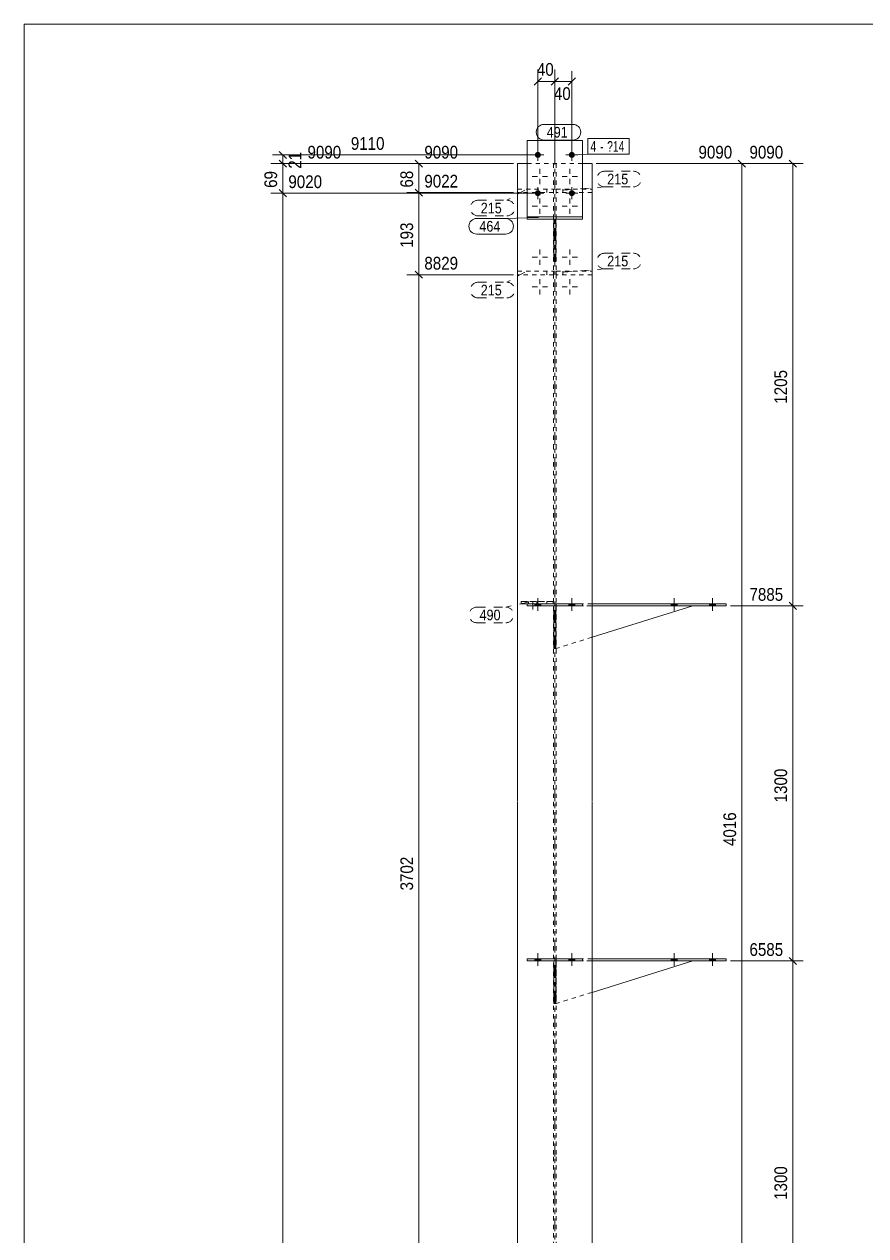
# Model space of a CAD drawing. Header units: millimetres. Extents: x 2 to 825, y 1 to 579.
# Drawn here: x 5 to 203, y 293.8 to 579 of the extents above; entities that cross this region are included whole.
import ezdxf

# ---------------------------------------------------------------- set-up
doc = ezdxf.new("R2010")
doc.units = ezdxf.units.MM
for name, pattern in [('XKITLINE00', [0]), ('XKITLINE01', [4, 1, -1, 1, -1]), ('XKITLINE02', [4, 2, -2]), ('XKITLINE03', [6, 3, -1, 1, -1])]:
    doc.linetypes.add(name, pattern=pattern)
for name, color, linetype, lineweight in [('Bolt', 3, 'Continuous', 0), ('BoltMark', 7, 'Continuous', 0), ('Dimensions', 7, 'Continuous', 0), ('DrawingSheet', 5, 'Continuous', 0), ('Part', 2, 'Continuous', 0), ('PartMark', 7, 'Continuous', 0)]:
    doc.layers.add(name, color=color, linetype=linetype, lineweight=lineweight)
doc.styles.add('ARIAL', font='ARIAL.TTF')
doc.styles.add('ARIAL_NARROW', font='ARIALN.TTF')

# ---------------------------------------------------------------- blocks, each defined once
blk = doc.blocks.new('*A47')
at = {"layer": 'Bolt', "color": 3, "linetype": 'XKITLINE00', "lineweight": 0}
for p, q in [((126.35, 544.98), (126.35, 543.79)), ((133.35, 544.98), (133.35, 543.79)), ((124.55, 543.18), (125.75, 543.18)), ((126.35, 541.38), (126.35, 542.58)), ((128.15, 543.18), (126.96, 543.18)), ((131.55, 543.18), (132.75, 543.18)), ((133.35, 541.38), (133.35, 542.58)), ((135.15, 543.18), (133.96, 543.18)), ((124.55, 536.18), (125.75, 536.18)), ((126.35, 537.98), (126.35, 536.79)), ((128.15, 536.18), (126.96, 536.18)), ((131.55, 536.18), (132.75, 536.18)), ((133.35, 537.98), (133.35, 536.79)), ((135.15, 536.18), (133.96, 536.18)), ((126.35, 534.38), (126.35, 535.58)), ((133.35, 534.38), (133.35, 535.58)), ((126.35, 525.98), (126.35, 524.79)), ((133.35, 525.98), (133.35, 524.79)), ((124.55, 524.18), (125.75, 524.18)), ((126.35, 522.38), (126.35, 523.58)), ((128.15, 524.18), (126.96, 524.18)), ((131.55, 524.18), (132.75, 524.18)), ((133.35, 522.38), (133.35, 523.58)), ((135.15, 524.18), (133.96, 524.18)), ((124.55, 517.18), (125.75, 517.18)), ((126.35, 518.98), (126.35, 517.79)), ((126.35, 515.38), (126.35, 516.58)), ((128.15, 517.18), (126.96, 517.18)), ((131.55, 517.18), (132.75, 517.18)), ((133.35, 518.98), (133.35, 517.79)), ((133.35, 515.38), (133.35, 516.58)), ((135.15, 517.18), (133.96, 517.18))]:
    blk.add_line(p, q, dxfattribs=at)
blk = doc.blocks.new('*A48')
at = {"layer": 'Bolt'}
for points in [[(158.65, 442.58), (158.65, 442.08), (157.25, 442.08), (157.25, 442.58)], [(158.65, 442.58), (158.65, 442.08), (157.25, 442.08), (157.25, 442.58)], [(167.65, 442.58), (167.65, 442.08), (166.25, 442.08), (166.25, 442.58)], [(167.65, 442.58), (167.65, 442.08), (166.25, 442.08), (166.25, 442.58)]]:
    blk.add_hatch(color=3, dxfattribs=at).paths.add_polyline_path(points, flags=17)
at = {"layer": 'Bolt', "color": 3, "linetype": 'XKITLINE00', "lineweight": 0}
for p, q in [((157.25, 442.08), (157.25, 442.58)), ((157.25, 442.08), (157.25, 442.58)), ((157.95, 440.92), (157.95, 443.92)), ((157.95, 440.92), (157.95, 443.92)), ((158.65, 442.08), (158.65, 442.58)), ((158.65, 442.08), (158.65, 442.58)), ((166.25, 442.08), (166.25, 442.58)), ((166.25, 442.08), (166.25, 442.58)), ((166.95, 440.92), (166.95, 443.92)), ((166.95, 440.92), (166.95, 443.92)), ((167.65, 442.08), (167.65, 442.58)), ((167.65, 442.08), (167.65, 442.58))]:
    blk.add_line(p, q, dxfattribs=at)
blk = doc.blocks.new('*A49')
at = {"layer": 'Bolt'}
for points in [[(158.65, 359), (158.65, 358.5), (157.25, 358.5), (157.25, 359)], [(158.65, 359), (158.65, 358.5), (157.25, 358.5), (157.25, 359)], [(167.65, 359), (167.65, 358.5), (166.25, 358.5), (166.25, 359)], [(167.65, 359), (167.65, 358.5), (166.25, 358.5), (166.25, 359)]]:
    blk.add_hatch(color=3, dxfattribs=at).paths.add_polyline_path(points, flags=17)
at = {"layer": 'Bolt', "color": 3, "linetype": 'XKITLINE00', "lineweight": 0}
for p, q in [((157.95, 357.34), (157.95, 360.34)), ((157.95, 357.34), (157.95, 360.34)), ((166.95, 357.34), (166.95, 360.34)), ((166.95, 357.34), (166.95, 360.34)), ((157.25, 358.5), (157.25, 359)), ((157.25, 358.5), (157.25, 359)), ((158.65, 358.5), (158.65, 359)), ((158.65, 358.5), (158.65, 359)), ((166.25, 358.5), (166.25, 359)), ((166.25, 358.5), (166.25, 359)), ((167.65, 358.5), (167.65, 359)), ((167.65, 358.5), (167.65, 359))]:
    blk.add_line(p, q, dxfattribs=at)
blk = doc.blocks.new('*A52')
at = {"layer": 'Bolt'}
for points in [[(125.89, 548.93), (125.92, 548.93), (125.96, 548.93), (125.99, 548.92), (126.02, 548.91), (126.06, 548.9), (126.09, 548.89), (126.12, 548.88), (126.15, 548.87), (126.18, 548.85), (126.21, 548.84), (126.24, 548.82), (126.27, 548.8), (126.3, 548.78), (126.32, 548.75), (126.35, 548.73), (126.37, 548.71), (126.4, 548.68), (126.42, 548.65), (126.44, 548.62), (126.46, 548.59), (126.47, 548.56), (126.49, 548.53), (126.5, 548.5), (126.51, 548.47), (126.52, 548.44), (126.53, 548.41), (126.54, 548.37), (126.55, 548.34), (126.55, 548.3), (126.55, 548.27), (126.55, 548.23), (126.55, 548.2), (126.55, 548.17), (126.55, 548.13), (126.54, 548.1), (126.53, 548.06), (126.52, 548.03), (126.51, 548), (126.5, 547.97), (126.49, 547.94), (126.47, 547.9), (126.46, 547.88), (126.44, 547.85), (126.42, 547.82), (126.4, 547.79), (126.37, 547.76), (126.35, 547.74), (126.32, 547.72), (126.3, 547.69), (126.27, 547.67), (126.24, 547.65), (126.21, 547.63), (126.18, 547.62), (126.15, 547.6), (126.12, 547.59), (126.09, 547.58), (126.06, 547.57), (126.02, 547.56), (125.99, 547.55), (125.96, 547.54), (125.92, 547.54), (125.89, 547.54), (125.85, 547.53), (125.82, 547.54), (125.79, 547.54), (125.75, 547.54), (125.72, 547.55), (125.68, 547.56), (125.65, 547.57), (125.62, 547.58), (125.59, 547.59), (125.56, 547.6), (125.52, 547.62), (125.49, 547.63), (125.47, 547.65), (125.44, 547.67), (125.41, 547.69), (125.38, 547.72), (125.36, 547.74), (125.34, 547.76), (125.31, 547.79), (125.29, 547.82), (125.27, 547.85), (125.25, 547.88), (125.24, 547.9), (125.22, 547.94), (125.21, 547.97), (125.2, 548), (125.18, 548.03), (125.18, 548.06), (125.17, 548.1), (125.16, 548.13), (125.16, 548.17), (125.16, 548.2), (125.15, 548.23), (125.16, 548.27), (125.16, 548.3), (125.16, 548.34), (125.17, 548.37), (125.18, 548.41), (125.18, 548.44), (125.2, 548.47), (125.21, 548.5), (125.22, 548.53), (125.24, 548.56), (125.25, 548.59), (125.27, 548.62), (125.29, 548.65), (125.31, 548.68), (125.34, 548.71), (125.36, 548.73), (125.38, 548.75), (125.41, 548.78), (125.44, 548.8), (125.47, 548.82), (125.49, 548.84), (125.52, 548.85), (125.56, 548.87), (125.59, 548.88), (125.62, 548.89), (125.65, 548.9), (125.68, 548.91), (125.72, 548.92), (125.75, 548.93), (125.79, 548.93), (125.82, 548.93), (125.85, 548.93)], [(133.89, 548.93), (133.92, 548.93), (133.96, 548.93), (133.99, 548.92), (134.02, 548.91), (134.06, 548.9), (134.09, 548.89), (134.12, 548.88), (134.15, 548.87), (134.18, 548.85), (134.21, 548.84), (134.24, 548.82), (134.27, 548.8), (134.3, 548.78), (134.32, 548.75), (134.35, 548.73), (134.37, 548.71), (134.4, 548.68), (134.42, 548.65), (134.44, 548.62), (134.46, 548.59), (134.47, 548.56), (134.49, 548.53), (134.5, 548.5), (134.51, 548.47), (134.52, 548.44), (134.53, 548.41), (134.54, 548.37), (134.55, 548.34), (134.55, 548.3), (134.55, 548.27), (134.55, 548.23), (134.55, 548.2), (134.55, 548.17), (134.55, 548.13), (134.54, 548.1), (134.53, 548.06), (134.52, 548.03), (134.51, 548), (134.5, 547.97), (134.49, 547.94), (134.47, 547.9), (134.46, 547.88), (134.44, 547.85), (134.42, 547.82), (134.4, 547.79), (134.37, 547.76), (134.35, 547.74), (134.32, 547.72), (134.3, 547.69), (134.27, 547.67), (134.24, 547.65), (134.21, 547.63), (134.18, 547.62), (134.15, 547.6), (134.12, 547.59), (134.09, 547.58), (134.06, 547.57), (134.02, 547.56), (133.99, 547.55), (133.96, 547.54), (133.92, 547.54), (133.89, 547.54), (133.85, 547.53), (133.82, 547.54), (133.79, 547.54), (133.75, 547.54), (133.72, 547.55), (133.68, 547.56), (133.65, 547.57), (133.62, 547.58), (133.59, 547.59), (133.56, 547.6), (133.52, 547.62), (133.49, 547.63), (133.47, 547.65), (133.44, 547.67), (133.41, 547.69), (133.38, 547.72), (133.36, 547.74), (133.34, 547.76), (133.31, 547.79), (133.29, 547.82), (133.27, 547.85), (133.25, 547.88), (133.24, 547.9), (133.22, 547.94), (133.21, 547.97), (133.2, 548), (133.18, 548.03), (133.18, 548.06), (133.17, 548.1), (133.16, 548.13), (133.16, 548.17), (133.16, 548.2), (133.15, 548.23), (133.16, 548.27), (133.16, 548.3), (133.16, 548.34), (133.17, 548.37), (133.18, 548.41), (133.18, 548.44), (133.2, 548.47), (133.21, 548.5), (133.22, 548.53), (133.24, 548.56), (133.25, 548.59), (133.27, 548.62), (133.29, 548.65), (133.31, 548.68), (133.34, 548.71), (133.36, 548.73), (133.38, 548.75), (133.41, 548.78), (133.44, 548.8), (133.47, 548.82), (133.49, 548.84), (133.52, 548.85), (133.56, 548.87), (133.59, 548.88), (133.62, 548.89), (133.65, 548.9), (133.68, 548.91), (133.72, 548.92), (133.75, 548.93), (133.79, 548.93), (133.82, 548.93), (133.85, 548.93)], [(125.89, 539.93), (125.92, 539.93), (125.96, 539.93), (125.99, 539.92), (126.02, 539.91), (126.06, 539.9), (126.09, 539.89), (126.12, 539.88), (126.15, 539.87), (126.18, 539.85), (126.21, 539.84), (126.24, 539.82), (126.27, 539.8), (126.3, 539.78), (126.32, 539.75), (126.35, 539.73), (126.37, 539.71), (126.4, 539.68), (126.42, 539.65), (126.44, 539.62), (126.46, 539.59), (126.47, 539.56), (126.49, 539.53), (126.5, 539.5), (126.51, 539.47), (126.52, 539.44), (126.53, 539.41), (126.54, 539.37), (126.55, 539.34), (126.55, 539.3), (126.55, 539.27), (126.55, 539.23), (126.55, 539.2), (126.55, 539.17), (126.55, 539.13), (126.54, 539.1), (126.53, 539.06), (126.52, 539.03), (126.51, 539), (126.5, 538.97), (126.49, 538.94), (126.47, 538.9), (126.46, 538.88), (126.44, 538.85), (126.42, 538.82), (126.4, 538.79), (126.37, 538.76), (126.35, 538.74), (126.32, 538.72), (126.3, 538.69), (126.27, 538.67), (126.24, 538.65), (126.21, 538.63), (126.18, 538.62), (126.15, 538.6), (126.12, 538.59), (126.09, 538.58), (126.06, 538.57), (126.02, 538.56), (125.99, 538.55), (125.96, 538.54), (125.92, 538.54), (125.89, 538.54), (125.85, 538.53), (125.82, 538.54), (125.79, 538.54), (125.75, 538.54), (125.72, 538.55), (125.68, 538.56), (125.65, 538.57), (125.62, 538.58), (125.59, 538.59), (125.56, 538.6), (125.52, 538.62), (125.49, 538.63), (125.47, 538.65), (125.44, 538.67), (125.41, 538.69), (125.38, 538.72), (125.36, 538.74), (125.34, 538.76), (125.31, 538.79), (125.29, 538.82), (125.27, 538.85), (125.25, 538.88), (125.24, 538.9), (125.22, 538.94), (125.21, 538.97), (125.2, 539), (125.18, 539.03), (125.18, 539.06), (125.17, 539.1), (125.16, 539.13), (125.16, 539.17), (125.16, 539.2), (125.15, 539.23), (125.16, 539.27), (125.16, 539.3), (125.16, 539.34), (125.17, 539.37), (125.18, 539.41), (125.18, 539.44), (125.2, 539.47), (125.21, 539.5), (125.22, 539.53), (125.24, 539.56), (125.25, 539.59), (125.27, 539.62), (125.29, 539.65), (125.31, 539.68), (125.34, 539.71), (125.36, 539.73), (125.38, 539.75), (125.41, 539.78), (125.44, 539.8), (125.47, 539.82), (125.49, 539.84), (125.52, 539.85), (125.56, 539.87), (125.59, 539.88), (125.62, 539.89), (125.65, 539.9), (125.68, 539.91), (125.72, 539.92), (125.75, 539.93), (125.79, 539.93), (125.82, 539.93), (125.85, 539.93)], [(133.89, 539.93), (133.92, 539.93), (133.96, 539.93), (133.99, 539.92), (134.02, 539.91), (134.06, 539.9), (134.09, 539.89), (134.12, 539.88), (134.15, 539.87), (134.18, 539.85), (134.21, 539.84), (134.24, 539.82), (134.27, 539.8), (134.3, 539.78), (134.32, 539.75), (134.35, 539.73), (134.37, 539.71), (134.4, 539.68), (134.42, 539.65), (134.44, 539.62), (134.46, 539.59), (134.47, 539.56), (134.49, 539.53), (134.5, 539.5), (134.51, 539.47), (134.52, 539.44), (134.53, 539.41), (134.54, 539.37), (134.55, 539.34), (134.55, 539.3), (134.55, 539.27), (134.55, 539.23), (134.55, 539.2), (134.55, 539.17), (134.55, 539.13), (134.54, 539.1), (134.53, 539.06), (134.52, 539.03), (134.51, 539), (134.5, 538.97), (134.49, 538.94), (134.47, 538.9), (134.46, 538.88), (134.44, 538.85), (134.42, 538.82), (134.4, 538.79), (134.37, 538.76), (134.35, 538.74), (134.32, 538.72), (134.3, 538.69), (134.27, 538.67), (134.24, 538.65), (134.21, 538.63), (134.18, 538.62), (134.15, 538.6), (134.12, 538.59), (134.09, 538.58), (134.06, 538.57), (134.02, 538.56), (133.99, 538.55), (133.96, 538.54), (133.92, 538.54), (133.89, 538.54), (133.85, 538.53), (133.82, 538.54), (133.79, 538.54), (133.75, 538.54), (133.72, 538.55), (133.68, 538.56), (133.65, 538.57), (133.62, 538.58), (133.59, 538.59), (133.56, 538.6), (133.52, 538.62), (133.49, 538.63), (133.47, 538.65), (133.44, 538.67), (133.41, 538.69), (133.38, 538.72), (133.36, 538.74), (133.34, 538.76), (133.31, 538.79), (133.29, 538.82), (133.27, 538.85), (133.25, 538.88), (133.24, 538.9), (133.22, 538.94), (133.21, 538.97), (133.2, 539), (133.18, 539.03), (133.18, 539.06), (133.17, 539.1), (133.16, 539.13), (133.16, 539.17), (133.16, 539.2), (133.15, 539.23), (133.16, 539.27), (133.16, 539.3), (133.16, 539.34), (133.17, 539.37), (133.18, 539.41), (133.18, 539.44), (133.2, 539.47), (133.21, 539.5), (133.22, 539.53), (133.24, 539.56), (133.25, 539.59), (133.27, 539.62), (133.29, 539.65), (133.31, 539.68), (133.34, 539.71), (133.36, 539.73), (133.38, 539.75), (133.41, 539.78), (133.44, 539.8), (133.47, 539.82), (133.49, 539.84), (133.52, 539.85), (133.56, 539.87), (133.59, 539.88), (133.62, 539.89), (133.65, 539.9), (133.68, 539.91), (133.72, 539.92), (133.75, 539.93), (133.79, 539.93), (133.82, 539.93), (133.85, 539.93)]]:
    blk.add_hatch(color=3, dxfattribs=at).paths.add_polyline_path(points, flags=17)
at = {"layer": 'Bolt', "color": 3, "linetype": 'XKITLINE00', "lineweight": 0}
for p, q in [((127.25, 548.23), (124.45, 548.23)), ((125.85, 549.63), (125.85, 546.83)), ((135.25, 548.23), (132.45, 548.23)), ((133.85, 549.63), (133.85, 546.83)), ((127.25, 539.23), (124.45, 539.23)), ((125.85, 540.63), (125.85, 537.83)), ((135.25, 539.23), (132.45, 539.23)), ((133.85, 540.63), (133.85, 537.83))]:
    blk.add_line(p, q, dxfattribs=at)
blk = doc.blocks.new('*A54')
at = {"layer": 'Bolt'}
for points in [[(126.55, 359), (126.55, 358.5), (125.15, 358.5), (125.15, 359)], [(126.55, 359), (126.55, 358.5), (125.15, 358.5), (125.15, 359)], [(134.55, 359), (134.55, 358.5), (133.15, 358.5), (133.15, 359)], [(134.55, 359), (134.55, 358.5), (133.15, 358.5), (133.15, 359)]]:
    blk.add_hatch(color=3, dxfattribs=at).paths.add_polyline_path(points, flags=17)
at = {"layer": 'Bolt', "color": 3, "linetype": 'XKITLINE00', "lineweight": 0}
for p, q in [((125.85, 357.34), (125.85, 360.34)), ((125.85, 357.34), (125.85, 360.34)), ((133.85, 357.34), (133.85, 360.34)), ((133.85, 357.34), (133.85, 360.34)), ((125.15, 358.5), (125.15, 359)), ((125.15, 358.5), (125.15, 359)), ((126.55, 358.5), (126.55, 359)), ((126.55, 358.5), (126.55, 359)), ((133.15, 358.5), (133.15, 359)), ((133.15, 358.5), (133.15, 359)), ((134.55, 358.5), (134.55, 359)), ((134.55, 358.5), (134.55, 359))]:
    blk.add_line(p, q, dxfattribs=at)
blk = doc.blocks.new('*A55')
at = {"layer": 'Bolt', "color": 3, "linetype": 'XKITLINE02', "lineweight": 0}
for p, q in [((123.67, 442.58), (123.67, 443.08)), ((124.65, 441.23), (124.65, 444.23)), ((125.64, 442.58), (125.64, 443.08))]:
    blk.add_line(p, q, dxfattribs=at)
blk = doc.blocks.new('*A56')
at = {"layer": 'Bolt'}
for points in [[(126.55, 442.58), (126.55, 442.08), (125.15, 442.08), (125.15, 442.58)], [(126.55, 442.58), (126.55, 442.08), (125.15, 442.08), (125.15, 442.58)], [(134.55, 442.58), (134.55, 442.08), (133.15, 442.08), (133.15, 442.58)], [(134.55, 442.58), (134.55, 442.08), (133.15, 442.08), (133.15, 442.58)]]:
    blk.add_hatch(color=3, dxfattribs=at).paths.add_polyline_path(points, flags=17)
at = {"layer": 'Bolt', "color": 3, "linetype": 'XKITLINE00', "lineweight": 0}
for p, q in [((125.15, 442.08), (125.15, 442.58)), ((125.15, 442.08), (125.15, 442.58)), ((125.85, 440.92), (125.85, 443.92)), ((125.85, 440.92), (125.85, 443.92)), ((126.55, 442.08), (126.55, 442.58)), ((126.55, 442.08), (126.55, 442.58)), ((133.15, 442.08), (133.15, 442.58)), ((133.15, 442.08), (133.15, 442.58)), ((133.85, 440.92), (133.85, 443.92)), ((133.85, 440.92), (133.85, 443.92)), ((134.55, 442.08), (134.55, 442.58)), ((134.55, 442.08), (134.55, 442.58))]:
    blk.add_line(p, q, dxfattribs=at)
blk = doc.blocks.new('*A58')
at = {"layer": 'Part', "color": 7, "linetype": 'XKITLINE03', "lineweight": 0}
for p, q in [((129.85, 479.98), (129.85, 556.18)), ((129.85, 396.08), (129.85, 479.88)), ((129.85, 312.5), (129.85, 395.98)), ((129.85, 78.92), (129.85, 312.4))]:
    blk.add_line(p, q, dxfattribs=at)
at = {"layer": 'Part', "color": 2, "linetype": 'XKITLINE00', "lineweight": 0}
for p, q in [((121.1, 479.98), (121.1, 546.18)), ((121.1, 546.18), (123.35, 546.18)), ((138.6, 546.18), (136.35, 546.18)), ((138.6, 479.98), (138.6, 546.18)), ((121.1, 396.08), (121.1, 479.88)), ((138.6, 396.08), (138.6, 479.88)), ((121.1, 312.5), (121.1, 395.98)), ((138.6, 312.5), (138.6, 395.98)), ((121.1, 78.92), (121.1, 312.4)), ((138.6, 78.92), (138.6, 312.4))]:
    blk.add_line(p, q, dxfattribs=at)
at = {"layer": 'Part', "color": 7, "linetype": 'XKITLINE01', "lineweight": 0}
for p, q in [((123.35, 546.18), (136.35, 546.18)), ((129.5, 546.18), (129.5, 479.98)), ((130.2, 546.18), (130.2, 479.98)), ((129.5, 479.88), (129.5, 396.08)), ((130.2, 479.88), (130.2, 396.08)), ((129.5, 395.98), (129.5, 312.5)), ((130.2, 395.98), (130.2, 312.5)), ((129.5, 312.4), (129.5, 78.92)), ((130.2, 312.4), (130.2, 78.92))]:
    blk.add_line(p, q, dxfattribs=at)
blk = doc.blocks.new('*A59')
at = {"layer": 'Part', "color": 7, "linetype": 'XKITLINE01', "lineweight": 0}
for p, q in [((130.2, 442.08), (130.2, 432.08)), ((162.35, 442.08), (130.2, 442.08)), ((138.6, 434.7), (130.2, 432.08))]:
    blk.add_line(p, q, dxfattribs=at)
at = {"layer": 'Part', "color": 2, "linetype": 'XKITLINE00', "lineweight": 0}
blk.add_line((138.6, 434.7), (162.35, 442.08), dxfattribs=at)
blk = doc.blocks.new('*A60')
at = {"layer": 'Part', "color": 7, "linetype": 'XKITLINE01', "lineweight": 0}
for p, q in [((130.2, 442.58), (130.2, 442.08)), ((138.6, 442.58), (130.2, 442.58)), ((138.6, 442.08), (130.2, 442.08))]:
    blk.add_line(p, q, dxfattribs=at)
at = {"layer": 'Part', "color": 2, "linetype": 'XKITLINE00', "lineweight": 0}
for p, q in [((170.2, 442.58), (138.6, 442.58)), ((170.2, 442.08), (138.6, 442.08)), ((170.2, 442.58), (170.2, 442.08))]:
    blk.add_line(p, q, dxfattribs=at)
blk = doc.blocks.new('*A61')
at = {"layer": 'Part', "color": 7, "linetype": 'XKITLINE01', "lineweight": 0}
for p, q in [((130.2, 358.5), (130.2, 348.5)), ((162.35, 358.5), (130.2, 358.5)), ((138.6, 351.12), (130.2, 348.5))]:
    blk.add_line(p, q, dxfattribs=at)
at = {"layer": 'Part', "color": 2, "linetype": 'XKITLINE00', "lineweight": 0}
blk.add_line((138.6, 351.12), (162.35, 358.5), dxfattribs=at)
blk = doc.blocks.new('*A62')
at = {"layer": 'Part', "color": 7, "linetype": 'XKITLINE01', "lineweight": 0}
for p, q in [((130.2, 359), (130.2, 358.5)), ((138.6, 359), (130.2, 359)), ((138.6, 358.5), (130.2, 358.5))]:
    blk.add_line(p, q, dxfattribs=at)
at = {"layer": 'Part', "color": 2, "linetype": 'XKITLINE00', "lineweight": 0}
for p, q in [((170.2, 359), (138.6, 359)), ((170.2, 358.5), (138.6, 358.5)), ((170.2, 359), (170.2, 358.5))]:
    blk.add_line(p, q, dxfattribs=at)
blk = doc.blocks.new('*A67')
at = {"layer": 'Part', "color": 2, "linetype": 'XKITLINE00', "lineweight": 0}
for p, q in [((123.35, 551.63), (136.35, 551.63)), ((123.35, 551.63), (123.35, 533.63)), ((136.35, 551.63), (136.35, 533.63)), ((136.35, 533.63), (123.35, 533.63))]:
    blk.add_line(p, q, dxfattribs=at)
at = {"layer": 'Part', "color": 7, "linetype": 'XKITLINE01', "lineweight": 0}
for p, q in [((136.35, 551.63), (123.35, 551.63)), ((123.35, 533.63), (136.35, 533.63))]:
    blk.add_line(p, q, dxfattribs=at)
blk = doc.blocks.new('*A70')
at = {"layer": 'Part', "color": 2, "linetype": 'XKITLINE00', "lineweight": 0}
for p, q in [((129.6, 358.5), (129.6, 348.5)), ((130.1, 358.5), (130.1, 348.5)), ((129.6, 348.5), (130.1, 348.5))]:
    blk.add_line(p, q, dxfattribs=at)
at = {"layer": 'Part', "color": 7, "linetype": 'XKITLINE01', "lineweight": 0}
blk.add_line((129.6, 358.5), (130.1, 358.5), dxfattribs=at)
blk.add_line((129.6, 358.5), (130.1, 358.5), dxfattribs=at)
blk = doc.blocks.new('*A71')
at = {"layer": 'Part', "color": 2, "linetype": 'XKITLINE00', "lineweight": 0}
for p, q in [((123.35, 359), (136.35, 359)), ((123.35, 359), (123.35, 358.5)), ((123.35, 358.5), (136.35, 358.5)), ((136.35, 359), (136.35, 358.5))]:
    blk.add_line(p, q, dxfattribs=at)
blk = doc.blocks.new('*A72')
at = {"layer": 'Part', "color": 2, "linetype": 'XKITLINE00', "lineweight": 0}
for p, q in [((129.6, 533.14), (129.6, 523.14)), ((130.1, 533.14), (130.1, 523.14)), ((129.6, 523.14), (130.1, 523.14))]:
    blk.add_line(p, q, dxfattribs=at)
at = {"layer": 'Part', "color": 7, "linetype": 'XKITLINE01', "lineweight": 0}
blk.add_line((129.6, 533.14), (130.1, 533.14), dxfattribs=at)
blk.add_line((129.6, 533.14), (130.1, 533.14), dxfattribs=at)
blk = doc.blocks.new('*A73')
at = {"layer": 'Part', "color": 2, "linetype": 'XKITLINE00', "lineweight": 0}
for p, q in [((123.35, 533.63), (136.35, 533.63)), ((123.35, 533.63), (123.35, 533.13)), ((136.35, 533.63), (136.35, 533.13)), ((123.35, 533.13), (136.35, 533.13))]:
    blk.add_line(p, q, dxfattribs=at)
blk = doc.blocks.new('*A74')
at = {"layer": 'Part', "color": 7, "linetype": 'XKITLINE01', "lineweight": 0}
for p, q in [((121.95, 442.58), (121.95, 443.08)), ((121.95, 443.08), (129.45, 443.08)), ((129.45, 443.08), (121.95, 443.08)), ((121.95, 442.58), (129.45, 442.58)), ((129.45, 442.58), (121.95, 442.58)), ((121.95, 442.58), (121.95, 442.58)), ((127.95, 442.58), (127.95, 443.08)), ((129.45, 442.58), (129.45, 443.08)), ((129.45, 442.58), (129.45, 442.58))]:
    blk.add_line(p, q, dxfattribs=at)
blk = doc.blocks.new('*A75')
at = {"layer": 'Part', "color": 2, "linetype": 'XKITLINE00', "lineweight": 0}
for p, q in [((123.35, 442.58), (136.35, 442.58)), ((123.35, 442.58), (123.35, 442.08)), ((123.35, 442.08), (136.35, 442.08)), ((136.35, 442.58), (136.35, 442.08))]:
    blk.add_line(p, q, dxfattribs=at)
blk = doc.blocks.new('*A76')
at = {"layer": 'Part', "color": 2, "linetype": 'XKITLINE00', "lineweight": 0}
for p, q in [((129.6, 442.08), (129.6, 432.08)), ((130.1, 442.08), (130.1, 432.08)), ((129.6, 432.08), (130.1, 432.08))]:
    blk.add_line(p, q, dxfattribs=at)
at = {"layer": 'Part', "color": 7, "linetype": 'XKITLINE01', "lineweight": 0}
blk.add_line((129.6, 442.08), (130.1, 442.08), dxfattribs=at)
blk.add_line((129.6, 442.08), (130.1, 442.08), dxfattribs=at)
blk = doc.blocks.new('*A81')
at = {"layer": 'Part', "color": 7, "linetype": 'XKITLINE01', "lineweight": 0}
for p, q in [((121.1, 539.36), (121.1, 540.16)), ((121.1, 540.16), (129.5, 540.16)), ((129.5, 539.36), (121.1, 539.36)), ((128, 540.16), (128, 539.36)), ((129.5, 540.16), (129.5, 539.36))]:
    blk.add_line(p, q, dxfattribs=at)
blk = doc.blocks.new('*A82')
at = {"layer": 'Part', "color": 7, "linetype": 'XKITLINE01', "lineweight": 0}
for p, q in [((121.1, 520.05), (121.1, 520.85)), ((121.1, 520.85), (129.5, 520.85)), ((129.5, 520.05), (121.1, 520.05)), ((128, 520.85), (128, 520.05)), ((129.5, 520.85), (129.5, 520.05))]:
    blk.add_line(p, q, dxfattribs=at)
blk = doc.blocks.new('*A83')
at = {"layer": 'Part', "color": 7, "linetype": 'XKITLINE01', "lineweight": 0}
for p, q in [((130.2, 520.05), (130.2, 520.85)), ((130.2, 520.85), (138.6, 520.85)), ((138.6, 520.05), (130.2, 520.05)), ((131.7, 520.85), (131.7, 520.05)), ((138.6, 520.85), (138.6, 520.05))]:
    blk.add_line(p, q, dxfattribs=at)
blk = doc.blocks.new('*A85')
at = {"layer": 'Part', "color": 7, "linetype": 'XKITLINE01', "lineweight": 0}
for p, q in [((130.2, 539.36), (130.2, 540.16)), ((130.2, 540.16), (138.6, 540.16)), ((138.6, 539.36), (130.2, 539.36)), ((131.7, 540.16), (131.7, 539.36)), ((138.6, 540.16), (138.6, 539.36))]:
    blk.add_line(p, q, dxfattribs=at)
blk = doc.blocks.new('*A114')
at = {"layer": 'DrawingSheet', "color": 5, "linetype": 'XKITLINE00', "lineweight": 0}
for p, q in [((825, 579), (5, 579)), ((5, 579), (5, 5))]:
    blk.add_line(p, q, dxfattribs=at)
blk = doc.blocks.new('*A176')
at = {"layer": 'Dimensions', "color": 7, "linetype": 'XKITLINE00', "lineweight": 0}
for p, q in [((124.85, 539.23), (63, 539.23)), ((65.01, 540.08), (66.7, 538.39)), ((65.85, 41.52), (65.85, 539.23))]:
    blk.add_line(p, q, dxfattribs=at)
at = {"layer": 'Dimensions', "color": 3}
blk.add_point((65.85, 539.23), dxfattribs=at)
at = {"layer": 'Dimensions', "color": 3, "style": 'ARIAL', "width": 0.85}
blk.add_text('9020', height=3, dxfattribs=at).set_placement((67.15, 540.43))
blk = doc.blocks.new('*A177')
at = {"layer": 'Dimensions', "color": 7, "linetype": 'XKITLINE00', "lineweight": 0}
for p, q in [((185.01, 359.35), (186.7, 357.66)), ((171.2, 358.5), (188.25, 358.5)), ((185.85, 254.92), (185.85, 358.5)), ((171.2, 254.92), (188.25, 254.92)), ((185.01, 255.77), (186.7, 254.08))]:
    blk.add_line(p, q, dxfattribs=at)
at = {"layer": 'Dimensions', "color": 3}
for p in [(185.85, 358.5), (185.85, 254.92)]:
    blk.add_point(p, dxfattribs=at)
at = {"layer": 'Dimensions', "color": 3, "style": 'ARIAL', "width": 0.85}
blk.add_text('6585', height=3, dxfattribs=at).set_placement((175.65, 359.7))
blk.add_text('1300', height=3, rotation=90.0002, dxfattribs=at).set_placement((184.5, 302.26))
blk = doc.blocks.new('*A178')
at = {"layer": 'Dimensions', "color": 7, "linetype": 'XKITLINE00', "lineweight": 0}
for p, q in [((120.1, 520.05), (95, 520.05)), ((97.01, 520.9), (98.7, 519.2)), ((97.85, 239.08), (97.85, 520.05))]:
    blk.add_line(p, q, dxfattribs=at)
at = {"layer": 'Dimensions', "color": 3}
blk.add_point((97.85, 520.05), dxfattribs=at)
at = {"layer": 'Dimensions', "color": 3, "style": 'ARIAL', "width": 0.85}
blk.add_text('8829', height=3, dxfattribs=at).set_placement((99.15, 521.25))
blk.add_text('3702', height=3, rotation=90.0002, dxfattribs=at).set_placement((96.5, 375.11))
blk = doc.blocks.new('*A179')
at = {"layer": 'Dimensions', "color": 7, "linetype": 'XKITLINE00', "lineweight": 0}
for p, q in [((139.6, 546.18), (176.25, 546.18)), ((173.01, 547.03), (174.7, 545.34)), ((173.85, 233.85), (173.85, 546.18))]:
    blk.add_line(p, q, dxfattribs=at)
at = {"layer": 'Dimensions', "color": 3}
blk.add_point((173.85, 546.18), dxfattribs=at)
at = {"layer": 'Dimensions', "color": 3, "style": 'ARIAL', "width": 0.85}
blk.add_text('9090', height=3, dxfattribs=at).set_placement((163.65, 547.38))
blk.add_text('4016', height=3, rotation=90.0002, dxfattribs=at).set_placement((172.5, 385.56))
blk = doc.blocks.new('*A180')
at = {"layer": 'PartMark', "color": 7, "linetype": 'XKITLINE02', "lineweight": 0}
for p, q in [((123.48, 442.95), (118.29, 441.8)), ((111.53, 441.8), (118.29, 441.8)), ((111.53, 438.1), (118.29, 438.1))]:
    blk.add_line(p, q, dxfattribs=at)
for centre, start, end in [((111.53, 439.95), 90, 270), ((118.29, 439.95), 270, 90)]:
    blk.add_arc(centre, 1.85, start, end, dxfattribs=at)
at = {"layer": 'PartMark', "color": 3, "style": 'ARIAL', "width": 0.85}
blk.add_text('490', height=2.5, dxfattribs=at).set_placement((112.13, 438.7))
blk = doc.blocks.new('*A181')
at = {"layer": 'PartMark', "color": 7, "linetype": 'XKITLINE00', "lineweight": 0}
for p, q in [((125.98, 533.51), (118.26, 533.29)), ((111.49, 533.29), (118.26, 533.29)), ((111.49, 529.59), (118.26, 529.59))]:
    blk.add_line(p, q, dxfattribs=at)
for centre, start, end in [((111.49, 531.44), 90, 270), ((118.26, 531.44), 270, 90)]:
    blk.add_arc(centre, 1.85, start, end, dxfattribs=at)
at = {"layer": 'PartMark', "color": 3, "style": 'ARIAL', "width": 0.85}
blk.add_text('464', height=2.5, dxfattribs=at).set_placement((112.09, 530.19))
blk = doc.blocks.new('*A182')
at = {"layer": 'PartMark', "color": 7, "linetype": 'XKITLINE00', "lineweight": 0}
for p, q in [((127.34, 555.43), (134.1, 555.43)), ((127.34, 551.73), (134.1, 551.73))]:
    blk.add_line(p, q, dxfattribs=at)
for centre, start, end in [((127.34, 553.58), 90, 270), ((134.1, 553.58), 270, 90)]:
    blk.add_arc(centre, 1.85, start, end, dxfattribs=at)
at = {"layer": 'PartMark', "color": 3, "style": 'ARIAL', "width": 0.85}
blk.add_text('491', height=2.5, dxfattribs=at).set_placement((127.94, 552.33))
blk = doc.blocks.new('*A210')
at = {"layer": 'Dimensions', "color": 7, "linetype": 'XKITLINE00', "lineweight": 0}
for p, q in [((125.85, 549.23), (125.85, 568.37)), ((129.85, 547.18), (129.85, 568.37)), ((126.7, 566.37), (125.01, 564.68)), ((125.85, 565.52), (129.85, 565.52)), ((130.7, 566.37), (129.01, 564.68))]:
    blk.add_line(p, q, dxfattribs=at)
at = {"layer": 'Dimensions', "color": 3}
for p in [(125.85, 565.52), (129.85, 565.52)]:
    blk.add_point(p, dxfattribs=at)
at = {"layer": 'Dimensions', "color": 3, "style": 'ARIAL', "width": 0.85}
blk.add_text('40', height=3, dxfattribs=at).set_placement((125.63, 566.87))
blk = doc.blocks.new('*A211')
at = {"layer": 'Dimensions', "color": 7, "linetype": 'XKITLINE00', "lineweight": 0}
for p, q in [((129.85, 547.18), (129.85, 567.92)), ((133.85, 549.23), (133.85, 567.92)), ((130.7, 566.37), (129.01, 564.68)), ((129.85, 565.52), (133.85, 565.52)), ((134.7, 566.37), (133.01, 564.68))]:
    blk.add_line(p, q, dxfattribs=at)
at = {"layer": 'Dimensions', "color": 3}
for p in [(129.85, 565.52), (133.85, 565.52)]:
    blk.add_point(p, dxfattribs=at)
at = {"layer": 'Dimensions', "color": 3, "style": 'ARIAL', "width": 0.85}
blk.add_text('40', height=3, dxfattribs=at).set_placement((129.63, 561.17))
blk = doc.blocks.new('*A212')
at = {"layer": 'Dimensions', "color": 7, "linetype": 'XKITLINE00', "lineweight": 0}
for p, q in [((120.1, 546.18), (63, 546.18)), ((65.01, 547.03), (66.7, 545.34)), ((65.85, 539.23), (65.85, 546.18)), ((124.85, 539.23), (63, 539.23)), ((65.01, 540.08), (66.7, 538.39))]:
    blk.add_line(p, q, dxfattribs=at)
at = {"layer": 'Dimensions', "color": 3}
for p in [(65.85, 546.18), (65.85, 539.23)]:
    blk.add_point(p, dxfattribs=at)
at = {"layer": 'Dimensions', "color": 3, "style": 'ARIAL', "width": 0.85}
blk.add_text('9090', height=3, dxfattribs=at).set_placement((71.65, 547.38))
blk.add_text('69', height=3, rotation=90.0002, dxfattribs=at).set_placement((64.5, 540.48))
blk = doc.blocks.new('*A213')
at = {"layer": 'Dimensions', "color": 7, "linetype": 'XKITLINE00', "lineweight": 0}
for p, q in [((124.85, 548.23), (63.45, 548.23)), ((65.01, 549.08), (66.7, 547.39)), ((65.85, 546.18), (65.85, 548.23)), ((120.1, 546.18), (63.45, 546.18)), ((65.01, 547.03), (66.7, 545.34))]:
    blk.add_line(p, q, dxfattribs=at)
at = {"layer": 'Dimensions', "color": 3}
for p in [(65.85, 548.23), (65.85, 546.18)]:
    blk.add_point(p, dxfattribs=at)
at = {"layer": 'Dimensions', "color": 3, "style": 'ARIAL', "width": 0.85}
blk.add_text('9110', height=3, dxfattribs=at).set_placement((81.85, 549.43))
blk.add_text('21', height=3, rotation=90.0002, dxfattribs=at).set_placement((70.2, 544.98))
blk = doc.blocks.new('*A214')
at = {"layer": 'Dimensions', "color": 7, "linetype": 'XKITLINE00', "lineweight": 0}
for p, q in [((171.2, 442.08), (188.25, 442.08)), ((185.01, 442.93), (186.7, 441.24)), ((185.85, 358.5), (185.85, 442.08)), ((185.01, 359.35), (186.7, 357.66)), ((171.2, 358.5), (188.25, 358.5))]:
    blk.add_line(p, q, dxfattribs=at)
at = {"layer": 'Dimensions', "color": 3}
for p in [(185.85, 442.08), (185.85, 358.5)]:
    blk.add_point(p, dxfattribs=at)
at = {"layer": 'Dimensions', "color": 3, "style": 'ARIAL', "width": 0.85}
blk.add_text('7885', height=3, dxfattribs=at).set_placement((175.65, 443.28))
blk.add_text('1300', height=3, rotation=90.0002, dxfattribs=at).set_placement((184.5, 395.84))
blk = doc.blocks.new('*A215')
at = {"layer": 'Dimensions', "color": 7, "linetype": 'XKITLINE00', "lineweight": 0}
for p, q in [((139.6, 546.18), (188.25, 546.18)), ((185.01, 547.03), (186.7, 545.34)), ((185.85, 442.08), (185.85, 546.18)), ((171.2, 442.08), (188.25, 442.08)), ((185.01, 442.93), (186.7, 441.24))]:
    blk.add_line(p, q, dxfattribs=at)
at = {"layer": 'Dimensions', "color": 3}
for p in [(185.85, 546.18), (185.85, 442.08)]:
    blk.add_point(p, dxfattribs=at)
at = {"layer": 'Dimensions', "color": 3, "style": 'ARIAL', "width": 0.85}
blk.add_text('9090', height=3, dxfattribs=at).set_placement((175.65, 547.38))
blk.add_text('1205', height=3, rotation=90.0002, dxfattribs=at).set_placement((184.5, 489.68))
blk = doc.blocks.new('*A216')
at = {"layer": 'Dimensions', "color": 7, "linetype": 'XKITLINE00', "lineweight": 0}
for p, q in [((120.1, 539.36), (95, 539.36)), ((97.01, 540.21), (98.7, 538.51)), ((97.85, 520.05), (97.85, 539.36)), ((120.1, 520.05), (95, 520.05)), ((97.01, 520.9), (98.7, 519.2))]:
    blk.add_line(p, q, dxfattribs=at)
at = {"layer": 'Dimensions', "color": 3}
for p in [(97.85, 539.36), (97.85, 520.05)]:
    blk.add_point(p, dxfattribs=at)
at = {"layer": 'Dimensions', "color": 3, "style": 'ARIAL', "width": 0.85}
blk.add_text('9022', height=3, dxfattribs=at).set_placement((99.15, 540.56))
blk.add_text('193', height=3, rotation=90.0002, dxfattribs=at).set_placement((96.5, 526.37))
blk = doc.blocks.new('*A217')
at = {"layer": 'Dimensions', "color": 7, "linetype": 'XKITLINE00', "lineweight": 0}
for p, q in [((120.1, 546.18), (95, 546.18)), ((97.01, 547.03), (98.7, 545.34)), ((97.85, 539.36), (97.85, 546.18)), ((120.1, 539.36), (95, 539.36)), ((97.01, 540.21), (98.7, 538.51))]:
    blk.add_line(p, q, dxfattribs=at)
at = {"layer": 'Dimensions', "color": 3}
for p in [(97.85, 546.18), (97.85, 539.36)]:
    blk.add_point(p, dxfattribs=at)
at = {"layer": 'Dimensions', "color": 3, "style": 'ARIAL', "width": 0.85}
blk.add_text('9090', height=3, dxfattribs=at).set_placement((99.15, 547.38))
blk.add_text('68', height=3, rotation=90.0002, dxfattribs=at).set_placement((96.5, 540.55))
blk = doc.blocks.new('*A218')
at = {"layer": 'BoltMark', "color": 7, "linetype": 'XKITLINE00', "lineweight": 0}
for p, q in [((137.62, 552.08), (147.31, 552.08)), ((137.62, 548.38), (137.62, 552.08)), ((147.31, 548.38), (147.31, 552.08)), ((133.85, 548.23), (137.62, 548.38)), ((137.62, 548.38), (147.31, 548.38))]:
    blk.add_line(p, q, dxfattribs=at)
at = {"layer": 'BoltMark', "color": 3, "style": 'ARIAL_NARROW', "width": 0.85}
for s, p in [('4', (138.22, 548.98)), ('?14', (142.15, 548.98)), ('-', (140.49, 548.98))]:
    blk.add_text(s, height=2.5, dxfattribs=at).set_placement(p)
blk = doc.blocks.new('*A219')
at = {"layer": 'PartMark', "color": 7, "linetype": 'XKITLINE02', "lineweight": 0}
for p, q in [((141.57, 544.41), (148.34, 544.41)), ((131.91, 539.97), (141.57, 540.71)), ((141.57, 540.71), (148.34, 540.71))]:
    blk.add_line(p, q, dxfattribs=at)
for centre, start, end in [((141.57, 542.56), 90, 270), ((148.34, 542.56), 270, 90)]:
    blk.add_arc(centre, 1.85, start, end, dxfattribs=at)
at = {"layer": 'PartMark', "color": 3, "style": 'ARIAL', "width": 0.85}
blk.add_text('215', height=2.5, dxfattribs=at).set_placement((142.17, 541.31))
blk = doc.blocks.new('*A220')
at = {"layer": 'PartMark', "color": 7, "linetype": 'XKITLINE02', "lineweight": 0}
for p, q in [((141.57, 525.1), (148.34, 525.1)), ((131.91, 520.66), (141.57, 521.4)), ((141.57, 521.4), (148.34, 521.4))]:
    blk.add_line(p, q, dxfattribs=at)
for centre, start, end in [((141.57, 523.25), 90, 270), ((148.34, 523.25), 270, 90)]:
    blk.add_arc(centre, 1.85, start, end, dxfattribs=at)
at = {"layer": 'PartMark', "color": 3, "style": 'ARIAL', "width": 0.85}
blk.add_text('215', height=2.5, dxfattribs=at).set_placement((142.17, 522))
blk = doc.blocks.new('*A221')
at = {"layer": 'PartMark', "color": 7, "linetype": 'XKITLINE02', "lineweight": 0}
for p, q in [((122.81, 520.66), (118.57, 518.27)), ((111.81, 518.27), (118.57, 518.27)), ((111.81, 514.57), (118.57, 514.57))]:
    blk.add_line(p, q, dxfattribs=at)
for centre, start, end in [((111.81, 516.42), 90, 270), ((118.57, 516.42), 270, 90)]:
    blk.add_arc(centre, 1.85, start, end, dxfattribs=at)
at = {"layer": 'PartMark', "color": 3, "style": 'ARIAL', "width": 0.85}
blk.add_text('215', height=2.5, dxfattribs=at).set_placement((112.41, 515.17))
blk = doc.blocks.new('*A222')
at = {"layer": 'PartMark', "color": 7, "linetype": 'XKITLINE02', "lineweight": 0}
for p, q in [((122.81, 539.97), (118.57, 537.58)), ((111.81, 537.58), (118.57, 537.58)), ((111.81, 533.88), (118.57, 533.88))]:
    blk.add_line(p, q, dxfattribs=at)
for centre, start, end in [((111.81, 535.73), 90, 270), ((118.57, 535.73), 270, 90)]:
    blk.add_arc(centre, 1.85, start, end, dxfattribs=at)
at = {"layer": 'PartMark', "color": 3, "style": 'ARIAL', "width": 0.85}
blk.add_text('215', height=2.5, dxfattribs=at).set_placement((112.41, 534.48))

msp = doc.modelspace()

# ---------------------------------------------------------------- block references
at = {"lineweight": 0}
for name in ['*A114', '*A210', '*A211', '*A182', '*A212', '*A213', '*A217', '*A67', '*A218', '*A179', '*A215', '*A52', '*A47', '*A176', '*A216', '*A219', '*A222', '*A81', '*A85', '*A181', '*A73', '*A72', '*A220', '*A178', '*A221', '*A82', '*A83', '*A214', '*A180', '*A74', '*A75', '*A55', '*A56', '*A76', '*A60', '*A59', '*A48', '*A177', '*A54', '*A49', '*A71', '*A70', '*A62', '*A61']:
    msp.add_blockref(name, (0, 0), dxfattribs=at)
at = {"layer": 'Part', "lineweight": 0}
msp.add_blockref('*A58', (0, 0), dxfattribs=at)

doc.saveas('drawing.dxf')
